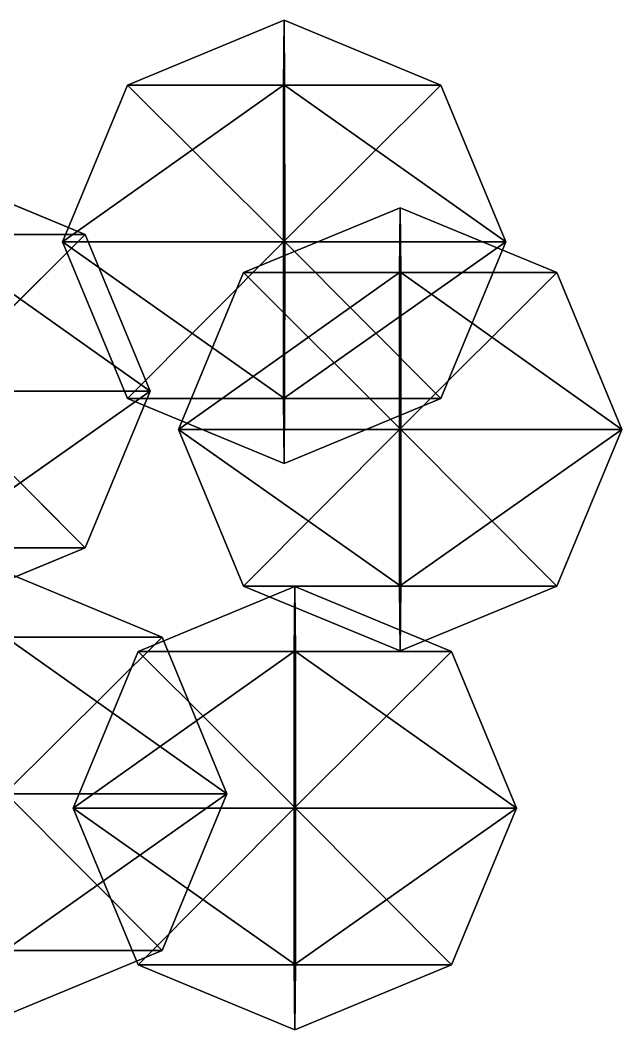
# Model space of a CAD drawing. Header units: metres. Extents: x -221 to 289, y -256 to 250.
# Drawn here: x 39.42 to 50.28, y -141.59 to -123.37 of the extents above; entities that cross this region are included whole.
import ezdxf

# ---------------------------------------------------------------- set-up
doc = ezdxf.new("R2010")
doc.units = ezdxf.units.M

msp = doc.modelspace()

# ---------------------------------------------------------------- linework, layer by layer
for p, q in [((44.187607, -123.369354, -684.8093), (41.359196, -124.540924, -684.79987)), ((44.187607, -123.369354, -684.8093), (44.178146, -124.540924, -687.63776)), ((44.187607, -123.369354, -684.8093), (47.016018, -124.540924, -684.8188)), ((44.187607, -123.369354, -684.8093), (44.197067, -124.540924, -681.9809)), ((41.359196, -124.540924, -684.79987), (40.18763, -127.369354, -684.79596)), ((44.178146, -124.540924, -687.63776), (40.18763, -127.369354, -684.79596)), ((44.197067, -124.540924, -681.9809), (41.359196, -124.540924, -684.79987)), ((41.359196, -124.540924, -684.79987), (44.178146, -124.540924, -687.63776)), ((41.359196, -124.540924, -684.79987), (44.200985, -127.369354, -680.8093)), ((44.178146, -124.540924, -687.63776), (44.17423, -127.369354, -688.8093)), ((47.016018, -124.540924, -684.8188), (44.17423, -127.369354, -688.8093)), ((44.178146, -124.540924, -687.63776), (47.016018, -124.540924, -684.8188)), ((47.016018, -124.540924, -684.8188), (44.197067, -124.540924, -681.9809)), ((44.197067, -124.540924, -681.9809), (48.187584, -127.369354, -684.8227)), ((44.197067, -124.540924, -681.9809), (44.200985, -127.369354, -680.8093)), ((47.016018, -124.540924, -684.8188), (48.187584, -127.369354, -684.8227)), ((37.767593, -126.06622, -686.334), (40.596004, -127.23779, -686.34344)), ((46.281754, -126.75499, -693.86035), (43.453342, -127.92656, -693.8509)), ((46.281754, -126.75499, -693.86035), (46.272293, -127.92656, -696.6888)), ((46.281754, -126.75499, -693.86035), (49.110165, -127.92656, -693.8698)), ((46.281754, -126.75499, -693.86035), (46.291214, -127.92656, -691.0319)), ((40.596004, -127.23779, -686.34344), (37.754215, -130.06622, -690.334)), ((37.758133, -127.23779, -689.1624), (40.596004, -127.23779, -686.34344)), ((40.596004, -127.23779, -686.34344), (37.777054, -127.23779, -683.50555)), ((37.777054, -127.23779, -683.50555), (41.76757, -130.06622, -686.34735)), ((44.200985, -127.369354, -680.8093), (40.18763, -127.369354, -684.79596)), ((40.18763, -127.369354, -684.79596), (44.17423, -127.369354, -688.8093)), ((40.18763, -127.369354, -684.79596), (44.197067, -130.19778, -681.9809)), ((40.18763, -127.369354, -684.79596), (41.359196, -130.19778, -684.79987)), ((40.596004, -127.23779, -686.34344), (41.76757, -130.06622, -686.34735)), ((44.17423, -127.369354, -688.8093), (41.359196, -130.19778, -684.79987)), ((44.17423, -127.369354, -688.8093), (48.187584, -127.369354, -684.8227)), ((44.17423, -127.369354, -688.8093), (44.178146, -130.19778, -687.63776)), ((48.187584, -127.369354, -684.8227), (44.178146, -130.19778, -687.63776)), ((44.200985, -127.369354, -680.8093), (44.197067, -130.19778, -681.9809)), ((48.187584, -127.369354, -684.8227), (44.200985, -127.369354, -680.8093)), ((44.200985, -127.369354, -680.8093), (47.016018, -130.19778, -684.8188)), ((48.187584, -127.369354, -684.8227), (47.016018, -130.19778, -684.8188)), ((43.453342, -127.92656, -693.8509), (42.281776, -130.75499, -693.847)), ((46.272293, -127.92656, -696.6888), (42.281776, -130.75499, -693.847)), ((46.291214, -127.92656, -691.0319), (43.453342, -127.92656, -693.8509)), ((43.453342, -127.92656, -693.8509), (46.272293, -127.92656, -696.6888)), ((43.453342, -127.92656, -693.8509), (46.29513, -130.75499, -689.86035)), ((46.272293, -127.92656, -696.6888), (46.268375, -130.75499, -697.86035)), ((49.110165, -127.92656, -693.8698), (46.268375, -130.75499, -697.86035)), ((46.272293, -127.92656, -696.6888), (49.110165, -127.92656, -693.8698)), ((49.110165, -127.92656, -693.8698), (46.291214, -127.92656, -691.0319)), ((46.291214, -127.92656, -691.0319), (50.28173, -130.75499, -693.8737)), ((46.291214, -127.92656, -691.0319), (46.29513, -130.75499, -689.86035)), ((49.110165, -127.92656, -693.8698), (50.28173, -130.75499, -693.8737)), ((37.754215, -130.06622, -690.334), (41.76757, -130.06622, -686.34735)), ((41.76757, -130.06622, -686.34735), (37.758133, -132.89465, -689.1624)), ((41.76757, -130.06622, -686.34735), (37.78097, -130.06622, -682.334)), ((37.78097, -130.06622, -682.334), (40.596004, -132.89465, -686.34344)), ((41.76757, -130.06622, -686.34735), (40.596004, -132.89465, -686.34344)), ((44.197067, -130.19778, -681.9809), (41.359196, -130.19778, -684.79987)), ((41.359196, -130.19778, -684.79987), (44.178146, -130.19778, -687.63776)), ((41.359196, -130.19778, -684.79987), (44.187607, -131.36935, -684.8093)), ((44.178146, -130.19778, -687.63776), (47.016018, -130.19778, -684.8188)), ((44.178146, -130.19778, -687.63776), (44.187607, -131.36935, -684.8093)), ((47.016018, -130.19778, -684.8188), (44.187607, -131.36935, -684.8093)), ((44.197067, -130.19778, -681.9809), (44.187607, -131.36935, -684.8093)), ((47.016018, -130.19778, -684.8188), (44.197067, -130.19778, -681.9809)), ((46.29513, -130.75499, -689.86035), (42.281776, -130.75499, -693.847)), ((42.281776, -130.75499, -693.847), (46.268375, -130.75499, -697.86035)), ((42.281776, -130.75499, -693.847), (46.291214, -133.58342, -691.0319)), ((42.281776, -130.75499, -693.847), (43.453342, -133.58342, -693.8509)), ((46.268375, -130.75499, -697.86035), (43.453342, -133.58342, -693.8509)), ((46.268375, -130.75499, -697.86035), (50.28173, -130.75499, -693.8737)), ((46.268375, -130.75499, -697.86035), (46.272293, -133.58342, -696.6888)), ((50.28173, -130.75499, -693.8737), (46.272293, -133.58342, -696.6888)), ((46.29513, -130.75499, -689.86035), (46.291214, -133.58342, -691.0319)), ((50.28173, -130.75499, -693.8737), (46.29513, -130.75499, -689.86035)), ((46.29513, -130.75499, -689.86035), (49.110165, -133.58342, -693.8698)), ((50.28173, -130.75499, -693.8737), (49.110165, -133.58342, -693.8698)), ((37.758133, -132.89465, -689.1624), (40.596004, -132.89465, -686.34344)), ((40.596004, -132.89465, -686.34344), (37.767593, -134.06622, -686.334)), ((40.596004, -132.89465, -686.34344), (37.777054, -132.89465, -683.50555)), ((39.156296, -133.33548, -683.22876), (41.984707, -134.50705, -683.2382)), ((44.38051, -133.59329, -680.97845), (41.552097, -134.76486, -680.969)), ((46.291214, -133.58342, -691.0319), (43.453342, -133.58342, -693.8509)), ((43.453342, -133.58342, -693.8509), (46.272293, -133.58342, -696.6888)), ((43.453342, -133.58342, -693.8509), (46.281754, -134.75499, -693.86035)), ((44.38051, -133.59329, -680.97845), (44.371048, -134.76486, -683.8069)), ((44.38051, -133.59329, -680.97845), (47.20892, -134.76486, -680.9879)), ((44.38051, -133.59329, -680.97845), (44.38997, -134.76486, -678.15)), ((46.272293, -133.58342, -696.6888), (49.110165, -133.58342, -693.8698)), ((46.272293, -133.58342, -696.6888), (46.281754, -134.75499, -693.86035)), ((49.110165, -133.58342, -693.8698), (46.281754, -134.75499, -693.86035)), ((46.291214, -133.58342, -691.0319), (46.281754, -134.75499, -693.86035)), ((49.110165, -133.58342, -693.8698), (46.291214, -133.58342, -691.0319)), ((41.984707, -134.50705, -683.2382), (39.142918, -137.33548, -687.22876)), ((39.146835, -134.50705, -686.0572), (41.984707, -134.50705, -683.2382)), ((41.984707, -134.50705, -683.2382), (39.165756, -134.50705, -680.4003)), ((39.165756, -134.50705, -680.4003), (43.156273, -137.33548, -683.2421)), ((41.984707, -134.50705, -683.2382), (43.156273, -137.33548, -683.2421)), ((41.552097, -134.76486, -680.969), (40.38053, -137.59329, -680.9651)), ((44.371048, -134.76486, -683.8069), (40.38053, -137.59329, -680.9651)), ((44.38997, -134.76486, -678.15), (41.552097, -134.76486, -680.969)), ((41.552097, -134.76486, -680.969), (44.371048, -134.76486, -683.8069)), ((41.552097, -134.76486, -680.969), (44.393887, -137.59329, -676.97845)), ((44.371048, -134.76486, -683.8069), (44.36713, -137.59329, -684.97845)), ((47.20892, -134.76486, -680.9879), (44.36713, -137.59329, -684.97845)), ((44.371048, -134.76486, -683.8069), (47.20892, -134.76486, -680.9879)), ((47.20892, -134.76486, -680.9879), (44.38997, -134.76486, -678.15)), ((44.38997, -134.76486, -678.15), (48.380486, -137.59329, -680.9918)), ((44.38997, -134.76486, -678.15), (44.393887, -137.59329, -676.97845)), ((47.20892, -134.76486, -680.9879), (48.380486, -137.59329, -680.9918)), ((39.142918, -137.33548, -687.22876), (43.156273, -137.33548, -683.2421)), ((43.156273, -137.33548, -683.2421), (39.146835, -140.16391, -686.0572)), ((43.156273, -137.33548, -683.2421), (39.169674, -137.33548, -679.22876)), ((39.169674, -137.33548, -679.22876), (41.984707, -140.16391, -683.2382)), ((43.156273, -137.33548, -683.2421), (41.984707, -140.16391, -683.2382)), ((44.393887, -137.59329, -676.97845), (40.38053, -137.59329, -680.9651)), ((40.38053, -137.59329, -680.9651), (44.36713, -137.59329, -684.97845)), ((40.38053, -137.59329, -680.9651), (44.38997, -140.42172, -678.15)), ((40.38053, -137.59329, -680.9651), (41.552097, -140.42172, -680.969)), ((44.36713, -137.59329, -684.97845), (41.552097, -140.42172, -680.969)), ((44.36713, -137.59329, -684.97845), (48.380486, -137.59329, -680.9918)), ((44.36713, -137.59329, -684.97845), (44.371048, -140.42172, -683.8069)), ((48.380486, -137.59329, -680.9918), (44.371048, -140.42172, -683.8069)), ((44.393887, -137.59329, -676.97845), (44.38997, -140.42172, -678.15)), ((48.380486, -137.59329, -680.9918), (44.393887, -137.59329, -676.97845)), ((44.393887, -137.59329, -676.97845), (47.20892, -140.42172, -680.9879)), ((48.380486, -137.59329, -680.9918), (47.20892, -140.42172, -680.9879)), ((39.146835, -140.16391, -686.0572), (41.984707, -140.16391, -683.2382)), ((41.984707, -140.16391, -683.2382), (39.156296, -141.33548, -683.22876)), ((41.984707, -140.16391, -683.2382), (39.165756, -140.16391, -680.4003)), ((44.38997, -140.42172, -678.15), (41.552097, -140.42172, -680.969)), ((41.552097, -140.42172, -680.969), (44.371048, -140.42172, -683.8069)), ((41.552097, -140.42172, -680.969), (44.38051, -141.59329, -680.97845)), ((44.371048, -140.42172, -683.8069), (47.20892, -140.42172, -680.9879)), ((44.371048, -140.42172, -683.8069), (44.38051, -141.59329, -680.97845)), ((47.20892, -140.42172, -680.9879), (44.38051, -141.59329, -680.97845)), ((44.38997, -140.42172, -678.15), (44.38051, -141.59329, -680.97845)), ((47.20892, -140.42172, -680.9879), (44.38997, -140.42172, -678.15))]:
    msp.add_line(p, q)
for points in [[(44.197067, -124.540924, -681.9809), (44.187607, -123.369354, -684.8093), (41.359196, -124.540924, -684.79987), (41.359295, -124.540825, -684.79974)], [(41.359196, -124.540924, -684.79987), (44.187607, -123.369354, -684.8093), (44.178146, -124.540924, -687.63776), (44.178246, -124.540825, -687.63763)], [(44.178146, -124.540924, -687.63776), (44.187607, -123.369354, -684.8093), (47.016018, -124.540924, -684.8188), (47.016117, -124.540825, -684.81866)], [(47.016018, -124.540924, -684.8188), (44.187607, -123.369354, -684.8093), (44.197067, -124.540924, -681.9809), (44.197166, -124.540825, -681.9808)], [(40.18763, -127.369354, -684.79596), (41.359196, -124.540924, -684.79987), (44.178146, -124.540924, -687.63776), (44.178246, -124.540825, -687.63763)], [(44.200985, -127.369354, -680.8093), (41.359196, -124.540924, -684.79987), (40.18763, -127.369354, -684.79596), (40.18773, -127.369255, -684.79584)], [(40.18763, -127.369354, -684.79596), (44.178146, -124.540924, -687.63776), (44.17423, -127.369354, -688.8093), (44.174328, -127.369255, -688.8092)], [(44.200985, -127.369354, -680.8093), (44.197067, -124.540924, -681.9809), (41.359196, -124.540924, -684.79987), (41.359295, -124.540825, -684.79974)], [(44.17423, -127.369354, -688.8093), (44.178146, -124.540924, -687.63776), (47.016018, -124.540924, -684.8188), (47.016117, -124.540825, -684.81866)], [(44.17423, -127.369354, -688.8093), (47.016018, -124.540924, -684.8188), (48.187584, -127.369354, -684.8227), (48.187683, -127.369255, -684.8226)], [(48.187584, -127.369354, -684.8227), (47.016018, -124.540924, -684.8188), (44.197067, -124.540924, -681.9809), (44.197166, -124.540825, -681.9808)], [(48.187584, -127.369354, -684.8227), (44.197067, -124.540924, -681.9809), (44.200985, -127.369354, -680.8093), (44.201084, -127.369255, -680.8092)], [(37.758133, -127.23779, -689.1624), (37.767593, -126.06622, -686.334), (40.596004, -127.23779, -686.34344), (40.596104, -127.23769, -686.3433)], [(40.596004, -127.23779, -686.34344), (37.767593, -126.06622, -686.334), (37.777054, -127.23779, -683.50555), (37.777153, -127.23769, -683.50543)], [(46.291214, -127.92656, -691.0319), (46.281754, -126.75499, -693.86035), (43.453342, -127.92656, -693.8509), (43.45344, -127.92646, -693.85077)], [(43.453342, -127.92656, -693.8509), (46.281754, -126.75499, -693.86035), (46.272293, -127.92656, -696.6888), (46.272392, -127.92646, -696.68866)], [(46.272293, -127.92656, -696.6888), (46.281754, -126.75499, -693.86035), (49.110165, -127.92656, -693.8698), (49.110264, -127.92646, -693.8697)], [(49.110165, -127.92656, -693.8698), (46.281754, -126.75499, -693.86035), (46.291214, -127.92656, -691.0319), (46.291313, -127.92646, -691.0318)], [(37.754215, -130.06622, -690.334), (37.758133, -127.23779, -689.1624), (40.596004, -127.23779, -686.34344), (40.596104, -127.23769, -686.3433)], [(37.754215, -130.06622, -690.334), (40.596004, -127.23779, -686.34344), (41.76757, -130.06622, -686.34735), (41.76767, -130.06612, -686.3472)], [(41.76757, -130.06622, -686.34735), (40.596004, -127.23779, -686.34344), (37.777054, -127.23779, -683.50555), (37.777153, -127.23769, -683.50543)], [(41.76757, -130.06622, -686.34735), (37.777054, -127.23779, -683.50555), (37.78097, -130.06622, -682.334), (37.78107, -130.06612, -682.33386)], [(44.17423, -127.369354, -688.8093), (44.17423, -127.369354, -688.8093), (40.18763, -127.369354, -684.79596), (40.18773, -127.369255, -684.79584)], [(44.197067, -130.19778, -681.9809), (44.200985, -127.369354, -680.8093), (40.18763, -127.369354, -684.79596), (40.18773, -127.369255, -684.79584)], [(41.359196, -130.19778, -684.79987), (40.18763, -127.369354, -684.79596), (44.17423, -127.369354, -688.8093), (44.174328, -127.369255, -688.8092)], [(44.197067, -130.19778, -681.9809), (40.18763, -127.369354, -684.79596), (41.359196, -130.19778, -684.79987), (41.359295, -130.19768, -684.79974)], [(41.359196, -130.19778, -684.79987), (44.17423, -127.369354, -688.8093), (44.178146, -130.19778, -687.63776), (44.178246, -130.19768, -687.63763)], [(44.178146, -130.19778, -687.63776), (44.17423, -127.369354, -688.8093), (48.187584, -127.369354, -684.8227), (48.187683, -127.369255, -684.8226)], [(44.178146, -130.19778, -687.63776), (48.187584, -127.369354, -684.8227), (47.016018, -130.19778, -684.8188), (47.016117, -130.19768, -684.81866)], [(47.016018, -130.19778, -684.8188), (44.200985, -127.369354, -680.8093), (44.197067, -130.19778, -681.9809), (44.197166, -130.19768, -681.9808)], [(47.016018, -130.19778, -684.8188), (48.187584, -127.369354, -684.8227), (44.200985, -127.369354, -680.8093), (44.201084, -127.369255, -680.8092)], [(42.281776, -130.75499, -693.847), (43.453342, -127.92656, -693.8509), (46.272293, -127.92656, -696.6888), (46.272392, -127.92646, -696.68866)], [(46.29513, -130.75499, -689.86035), (43.453342, -127.92656, -693.8509), (42.281776, -130.75499, -693.847), (42.281876, -130.75488, -693.84686)], [(42.281776, -130.75499, -693.847), (46.272293, -127.92656, -696.6888), (46.268375, -130.75499, -697.86035), (46.268475, -130.75488, -697.8602)], [(46.29513, -130.75499, -689.86035), (46.291214, -127.92656, -691.0319), (43.453342, -127.92656, -693.8509), (43.45344, -127.92646, -693.85077)], [(46.268375, -130.75499, -697.86035), (46.272293, -127.92656, -696.6888), (49.110165, -127.92656, -693.8698), (49.110264, -127.92646, -693.8697)], [(46.268375, -130.75499, -697.86035), (49.110165, -127.92656, -693.8698), (50.28173, -130.75499, -693.8737), (50.28183, -130.75488, -693.8736)], [(50.28173, -130.75499, -693.8737), (49.110165, -127.92656, -693.8698), (46.291214, -127.92656, -691.0319), (46.291313, -127.92646, -691.0318)], [(50.28173, -130.75499, -693.8737), (46.291214, -127.92656, -691.0319), (46.29513, -130.75499, -689.86035), (46.29523, -130.75488, -689.8602)], [(37.758133, -132.89465, -689.1624), (37.754215, -130.06622, -690.334), (41.76757, -130.06622, -686.34735), (41.76767, -130.06612, -686.3472)], [(37.758133, -132.89465, -689.1624), (41.76757, -130.06622, -686.34735), (40.596004, -132.89465, -686.34344), (40.596104, -132.89455, -686.3433)], [(40.596004, -132.89465, -686.34344), (37.78097, -130.06622, -682.334), (37.777054, -132.89465, -683.50555), (37.777153, -132.89455, -683.50543)], [(40.596004, -132.89465, -686.34344), (41.76757, -130.06622, -686.34735), (37.78097, -130.06622, -682.334), (37.78107, -130.06612, -682.33386)], [(44.178146, -130.19778, -687.63776), (44.178146, -130.19778, -687.63776), (41.359196, -130.19778, -684.79987), (41.359295, -130.19768, -684.79974)], [(44.187607, -131.36935, -684.8093), (44.197067, -130.19778, -681.9809), (41.359196, -130.19778, -684.79987), (41.359295, -130.19768, -684.79974)], [(44.187607, -131.36935, -684.8093), (41.359196, -130.19778, -684.79987), (44.178146, -130.19778, -687.63776), (44.178246, -130.19768, -687.63763)], [(44.187607, -131.36935, -684.8093), (44.178146, -130.19778, -687.63776), (47.016018, -130.19778, -684.8188), (47.016117, -130.19768, -684.81866)], [(44.187607, -131.36935, -684.8093), (47.016018, -130.19778, -684.8188), (44.197067, -130.19778, -681.9809), (44.197166, -130.19768, -681.9808)], [(46.268375, -130.75499, -697.86035), (46.268375, -130.75499, -697.86035), (42.281776, -130.75499, -693.847), (42.281876, -130.75488, -693.84686)], [(46.291214, -133.58342, -691.0319), (46.29513, -130.75499, -689.86035), (42.281776, -130.75499, -693.847), (42.281876, -130.75488, -693.84686)], [(43.453342, -133.58342, -693.8509), (42.281776, -130.75499, -693.847), (46.268375, -130.75499, -697.86035), (46.268475, -130.75488, -697.8602)], [(46.291214, -133.58342, -691.0319), (42.281776, -130.75499, -693.847), (43.453342, -133.58342, -693.8509), (43.45344, -133.58331, -693.85077)], [(43.453342, -133.58342, -693.8509), (46.268375, -130.75499, -697.86035), (46.272293, -133.58342, -696.6888), (46.272392, -133.58331, -696.68866)], [(46.272293, -133.58342, -696.6888), (46.268375, -130.75499, -697.86035), (50.28173, -130.75499, -693.8737), (50.28183, -130.75488, -693.8736)], [(46.272293, -133.58342, -696.6888), (50.28173, -130.75499, -693.8737), (49.110165, -133.58342, -693.8698), (49.110264, -133.58331, -693.8697)], [(49.110165, -133.58342, -693.8698), (46.29513, -130.75499, -689.86035), (46.291214, -133.58342, -691.0319), (46.291313, -133.58331, -691.0318)], [(49.110165, -133.58342, -693.8698), (50.28173, -130.75499, -693.8737), (46.29513, -130.75499, -689.86035), (46.29523, -130.75488, -689.8602)], [(37.767593, -134.06622, -686.334), (37.758133, -132.89465, -689.1624), (40.596004, -132.89465, -686.34344), (40.596104, -132.89455, -686.3433)], [(37.767593, -134.06622, -686.334), (40.596004, -132.89465, -686.34344), (37.777054, -132.89465, -683.50555), (37.777153, -132.89455, -683.50543)], [(39.146835, -134.50705, -686.0572), (39.156296, -133.33548, -683.22876), (41.984707, -134.50705, -683.2382), (41.984806, -134.50694, -683.2381)], [(41.984707, -134.50705, -683.2382), (39.156296, -133.33548, -683.22876), (39.165756, -134.50705, -680.4003), (39.165855, -134.50694, -680.4002)], [(44.38997, -134.76486, -678.15), (44.38051, -133.59329, -680.97845), (41.552097, -134.76486, -680.969), (41.552197, -134.76476, -680.9689)], [(41.552097, -134.76486, -680.969), (44.38051, -133.59329, -680.97845), (44.371048, -134.76486, -683.8069), (44.371147, -134.76476, -683.80676)], [(46.272293, -133.58342, -696.6888), (46.272293, -133.58342, -696.6888), (43.453342, -133.58342, -693.8509), (43.45344, -133.58331, -693.85077)], [(46.281754, -134.75499, -693.86035), (46.291214, -133.58342, -691.0319), (43.453342, -133.58342, -693.8509), (43.45344, -133.58331, -693.85077)], [(46.281754, -134.75499, -693.86035), (43.453342, -133.58342, -693.8509), (46.272293, -133.58342, -696.6888), (46.272392, -133.58331, -696.68866)], [(44.371048, -134.76486, -683.8069), (44.38051, -133.59329, -680.97845), (47.20892, -134.76486, -680.9879), (47.20902, -134.76476, -680.9878)], [(47.20892, -134.76486, -680.9879), (44.38051, -133.59329, -680.97845), (44.38997, -134.76486, -678.15), (44.390068, -134.76476, -678.1499)], [(46.281754, -134.75499, -693.86035), (46.272293, -133.58342, -696.6888), (49.110165, -133.58342, -693.8698), (49.110264, -133.58331, -693.8697)], [(46.281754, -134.75499, -693.86035), (49.110165, -133.58342, -693.8698), (46.291214, -133.58342, -691.0319), (46.291313, -133.58331, -691.0318)], [(39.142918, -137.33548, -687.22876), (39.146835, -134.50705, -686.0572), (41.984707, -134.50705, -683.2382), (41.984806, -134.50694, -683.2381)], [(39.142918, -137.33548, -687.22876), (41.984707, -134.50705, -683.2382), (43.156273, -137.33548, -683.2421), (43.156372, -137.33537, -683.242)], [(43.156273, -137.33548, -683.2421), (41.984707, -134.50705, -683.2382), (39.165756, -134.50705, -680.4003), (39.165855, -134.50694, -680.4002)], [(43.156273, -137.33548, -683.2421), (39.165756, -134.50705, -680.4003), (39.169674, -137.33548, -679.22876), (39.169773, -137.33537, -679.22864)], [(40.38053, -137.59329, -680.9651), (41.552097, -134.76486, -680.969), (44.371048, -134.76486, -683.8069), (44.371147, -134.76476, -683.80676)], [(44.393887, -137.59329, -676.97845), (41.552097, -134.76486, -680.969), (40.38053, -137.59329, -680.9651), (40.38063, -137.59319, -680.96497)], [(40.38053, -137.59329, -680.9651), (44.371048, -134.76486, -683.8069), (44.36713, -137.59329, -684.97845), (44.36723, -137.59319, -684.97833)], [(44.393887, -137.59329, -676.97845), (44.38997, -134.76486, -678.15), (41.552097, -134.76486, -680.969), (41.552197, -134.76476, -680.9689)], [(44.36713, -137.59329, -684.97845), (44.371048, -134.76486, -683.8069), (47.20892, -134.76486, -680.9879), (47.20902, -134.76476, -680.9878)], [(44.36713, -137.59329, -684.97845), (47.20892, -134.76486, -680.9879), (48.380486, -137.59329, -680.9918), (48.380585, -137.59319, -680.9917)], [(48.380486, -137.59329, -680.9918), (47.20892, -134.76486, -680.9879), (44.38997, -134.76486, -678.15), (44.390068, -134.76476, -678.1499)], [(48.380486, -137.59329, -680.9918), (44.38997, -134.76486, -678.15), (44.393887, -137.59329, -676.97845), (44.393986, -137.59319, -676.97833)], [(39.146835, -140.16391, -686.0572), (39.142918, -137.33548, -687.22876), (43.156273, -137.33548, -683.2421), (43.156372, -137.33537, -683.242)], [(39.146835, -140.16391, -686.0572), (43.156273, -137.33548, -683.2421), (41.984707, -140.16391, -683.2382), (41.984806, -140.1638, -683.2381)], [(41.984707, -140.16391, -683.2382), (39.169674, -137.33548, -679.22876), (39.165756, -140.16391, -680.4003), (39.165855, -140.1638, -680.4002)], [(41.984707, -140.16391, -683.2382), (43.156273, -137.33548, -683.2421), (39.169674, -137.33548, -679.22876), (39.169773, -137.33537, -679.22864)], [(44.36713, -137.59329, -684.97845), (44.36713, -137.59329, -684.97845), (40.38053, -137.59329, -680.9651), (40.38063, -137.59319, -680.96497)], [(44.38997, -140.42172, -678.15), (44.393887, -137.59329, -676.97845), (40.38053, -137.59329, -680.9651), (40.38063, -137.59319, -680.96497)], [(41.552097, -140.42172, -680.969), (40.38053, -137.59329, -680.9651), (44.36713, -137.59329, -684.97845), (44.36723, -137.59319, -684.97833)], [(44.38997, -140.42172, -678.15), (40.38053, -137.59329, -680.9651), (41.552097, -140.42172, -680.969), (41.552197, -140.42162, -680.9689)], [(41.552097, -140.42172, -680.969), (44.36713, -137.59329, -684.97845), (44.371048, -140.42172, -683.8069), (44.371147, -140.42162, -683.80676)], [(44.371048, -140.42172, -683.8069), (44.36713, -137.59329, -684.97845), (48.380486, -137.59329, -680.9918), (48.380585, -137.59319, -680.9917)], [(44.371048, -140.42172, -683.8069), (48.380486, -137.59329, -680.9918), (47.20892, -140.42172, -680.9879), (47.20902, -140.42162, -680.9878)], [(47.20892, -140.42172, -680.9879), (44.393887, -137.59329, -676.97845), (44.38997, -140.42172, -678.15), (44.390068, -140.42162, -678.1499)], [(47.20892, -140.42172, -680.9879), (48.380486, -137.59329, -680.9918), (44.393887, -137.59329, -676.97845), (44.393986, -137.59319, -676.97833)], [(39.156296, -141.33548, -683.22876), (39.146835, -140.16391, -686.0572), (41.984707, -140.16391, -683.2382), (41.984806, -140.1638, -683.2381)], [(39.156296, -141.33548, -683.22876), (41.984707, -140.16391, -683.2382), (39.165756, -140.16391, -680.4003), (39.165855, -140.1638, -680.4002)], [(44.371048, -140.42172, -683.8069), (44.371048, -140.42172, -683.8069), (41.552097, -140.42172, -680.969), (41.552197, -140.42162, -680.9689)], [(44.38051, -141.59329, -680.97845), (44.38997, -140.42172, -678.15), (41.552097, -140.42172, -680.969), (41.552197, -140.42162, -680.9689)], [(44.38051, -141.59329, -680.97845), (41.552097, -140.42172, -680.969), (44.371048, -140.42172, -683.8069), (44.371147, -140.42162, -683.80676)], [(44.38051, -141.59329, -680.97845), (44.371048, -140.42172, -683.8069), (47.20892, -140.42172, -680.9879), (47.20902, -140.42162, -680.9878)], [(44.38051, -141.59329, -680.97845), (47.20892, -140.42172, -680.9879), (44.38997, -140.42172, -678.15), (44.390068, -140.42162, -678.1499)]]:
    msp.add_3dface(points)

doc.saveas('drawing.dxf')
